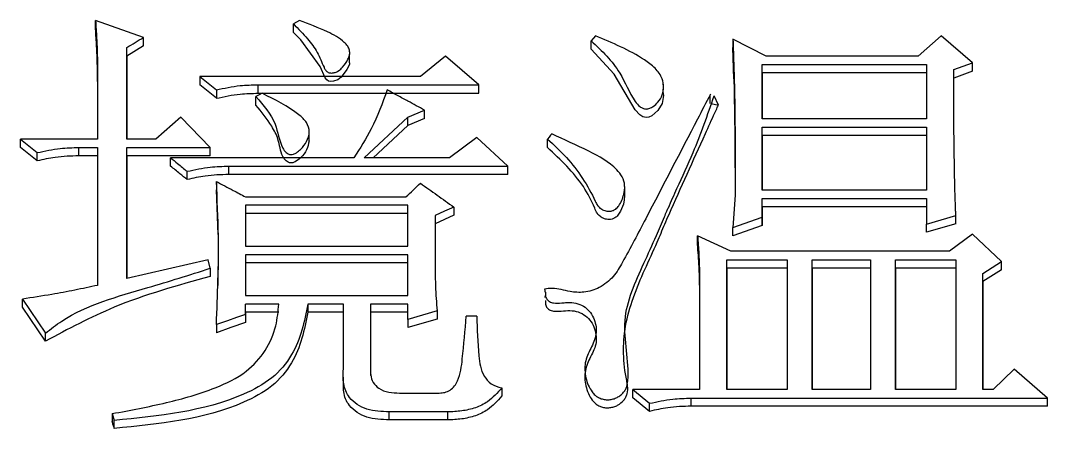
# Model space of a CAD drawing. Header units: millimetres. Extents: x 2687 to 4367, y 1046 to 2234.
# Drawn here: x 3058.37 to 3063.7, y 2007.55 to 2009.67 of the extents above; entities that cross this region are included whole.
import ezdxf

# ---------------------------------------------------------------- set-up
doc = ezdxf.new("R2010")
doc.units = ezdxf.units.MM

msp = doc.modelspace()

# ---------------------------------------------------------------- linework, layer by layer
at = {"color": 7, "linetype": 'Continuous', "lineweight": 25}
for p, q in [((3059.008, 2009.5812), (3058.7592, 2009.669)), ((3058.7592, 2009.6247), (3058.7592, 2009.669)), ((3059.7869, 2009.6072), (3059.7869, 2009.6515)), ((3059.008, 2009.537), (3059.008, 2009.5812)), ((3061.3553, 2009.59), (3061.3337, 2009.5636)), ((3061.3337, 2009.5195), (3061.3337, 2009.5636)), ((3062.2423, 2009.4845), (3062.0693, 2009.5724)), ((3062.0693, 2009.5724), (3062.0693, 2009.5282)), ((3063.151, 2009.59), (3063.032, 2009.4845)), ((3063.3133, 2009.4494), (3063.151, 2009.59)), ((3059.008, 2009.537), (3058.9214, 2009.4843)), ((3058.9214, 2009.0531), (3058.9214, 2009.5284)), ((3058.9214, 2009.4843), (3058.9214, 2009.5284)), ((3062.0734, 2009.3669), (3062.0693, 2009.5282)), ((3058.9214, 2009.4843), (3058.9214, 2009.0531)), ((3060.0788, 2009.449), (3060.0788, 2009.4935)), ((3060.5765, 2009.4845), (3060.4467, 2009.379)), ((3060.7496, 2009.335), (3060.5765, 2009.4845)), ((3063.032, 2009.4845), (3062.2423, 2009.4845)), ((3062.2207, 2009.4406), (3063.0753, 2009.4406)), ((3062.2207, 2009.1589), (3062.2207, 2009.4406)), ((3062.2207, 2009.3966), (3062.2207, 2009.4406)), ((3063.0753, 2009.4406), (3063.0753, 2009.1589)), ((3063.2159, 2009.4142), (3063.3133, 2009.4494)), ((3063.3133, 2009.4054), (3063.2159, 2009.3702)), ((3063.3133, 2009.4054), (3063.3133, 2009.4494)), ((3058.77, 2009.3966), (3058.77, 2009.0531)), ((3058.77, 2009.3526), (3058.77, 2009.3966)), ((3059.3, 2009.379), (3059.3866, 2009.3086)), ((3060.4467, 2009.379), (3059.3, 2009.379)), ((3059.3, 2009.379), (3059.3, 2009.3351)), ((3062.2207, 2009.3966), (3062.2207, 2009.1589)), ((3063.0753, 2009.3966), (3062.2207, 2009.3966)), ((3059.3866, 2009.2648), (3059.3, 2009.3351)), ((3059.3866, 2009.3086), (3059.3866, 2009.2648)), ((3059.6029, 2009.335), (3060.7496, 2009.335)), ((3059.6029, 2009.335), (3059.6029, 2009.2911)), ((3060.7496, 2009.2911), (3060.7496, 2009.335)), ((3061.7069, 2009.3348), (3061.7069, 2009.3459)), ((3061.7069, 2009.302), (3061.7069, 2009.3117)), ((3059.5922, 2009.2296), (3059.5922, 2009.2734)), ((3059.6029, 2009.2911), (3060.7496, 2009.2911)), ((3061.9936, 2009.2296), (3061.9719, 2009.2778)), ((3060.3818, 2009.1677), (3060.4683, 2009.2029)), ((3060.4683, 2009.1593), (3060.4683, 2009.2029)), ((3061.9568, 2009.2371), (3061.9936, 2009.2296)), ((3059.2027, 2009.1677), (3059.0729, 2009.0531)), ((3059.3541, 2009.009), (3059.2027, 2009.1677)), ((3060.1546, 2008.9561), (3060.3818, 2009.1677)), ((3060.3818, 2009.1241), (3060.3818, 2009.1677)), ((3060.4683, 2009.1593), (3060.3818, 2009.1241)), ((3063.0753, 2009.1589), (3062.2207, 2009.1589)), ((3059.8687, 2009.0436), (3059.8687, 2009.0873)), ((3060.3818, 2009.1241), (3060.2012, 2008.9561)), ((3062.2207, 2009.1149), (3063.0753, 2009.1149)), ((3062.2207, 2008.7884), (3062.2207, 2009.1149)), ((3062.2207, 2009.0713), (3062.2207, 2009.1149)), ((3063.0753, 2009.1149), (3063.0753, 2008.7884)), ((3058.3698, 2009.0531), (3058.4563, 2008.9826)), ((3058.77, 2009.0531), (3058.3698, 2009.0531)), ((3059.0729, 2009.0531), (3058.9214, 2009.0531)), ((3060.7387, 2009.062), (3060.5981, 2008.9561)), ((3060.901, 2008.912), (3060.7387, 2009.062)), ((3061.1066, 2009.0097), (3061.1066, 2009.0532)), ((3062.2207, 2009.0713), (3062.2207, 2008.7884)), ((3063.0753, 2009.0713), (3062.2207, 2009.0713)), ((3058.4563, 2008.9392), (3058.3698, 2009.0096)), ((3058.4563, 2008.9392), (3058.4563, 2008.9826)), ((3058.6726, 2009.009), (3058.77, 2009.009)), ((3058.6726, 2008.9656), (3058.6726, 2009.009)), ((3058.77, 2009.009), (3058.77, 2008.2929)), ((3058.9214, 2009.009), (3059.3541, 2009.009)), ((3058.9214, 2008.3283), (3058.9214, 2009.009)), ((3058.9214, 2008.9656), (3058.9214, 2009.009)), ((3058.77, 2008.9656), (3058.6726, 2008.9656)), ((3058.9214, 2008.9656), (3058.9214, 2008.3283)), ((3059.3541, 2008.9656), (3058.9214, 2008.9656)), ((3060.1005, 2008.9561), (3059.1486, 2008.9561)), ((3059.1486, 2008.9128), (3059.1486, 2008.9561)), ((3060.5981, 2008.9561), (3060.1546, 2008.9561)), ((3059.2351, 2008.8422), (3059.2351, 2008.8855)), ((3059.4515, 2008.912), (3060.901, 2008.912)), ((3059.4515, 2008.8687), (3059.4515, 2008.912)), ((3060.901, 2008.8687), (3059.4515, 2008.8687)), ((3060.901, 2008.8687), (3060.901, 2008.912)), ((3059.3866, 2008.8325), (3059.3866, 2008.7893)), ((3059.3954, 2008.5577), (3059.3866, 2008.7893)), ((3061.5074, 2008.7627), (3061.5074, 2008.8063)), ((3062.0801, 2008.7619), (3062.0693, 2008.5939)), ((3063.0753, 2008.7884), (3062.2207, 2008.7884)), ((3059.538, 2008.753), (3060.371, 2008.7531)), ((3059.538, 2008.7089), (3059.538, 2008.4966)), ((3060.3818, 2008.7089), (3059.538, 2008.7089)), ((3059.538, 2008.7089), (3059.538, 2008.6658)), ((3060.3818, 2008.4966), (3060.3818, 2008.7089)), ((3062.2207, 2008.7442), (3063.0753, 2008.7442)), ((3062.2207, 2008.647), (3062.2207, 2008.7442)), ((3062.2207, 2008.7011), (3062.2207, 2008.7442)), ((3063.0753, 2008.7442), (3063.0753, 2008.6116)), ((3059.538, 2008.6658), (3059.538, 2008.4966)), ((3060.3818, 2008.6658), (3059.538, 2008.6658)), ((3060.6198, 2008.657), (3060.5224, 2008.6129)), ((3060.5224, 2008.6558), (3060.5224, 2008.3815)), ((3060.5224, 2008.6558), (3060.5224, 2008.6129)), ((3060.6198, 2008.7), (3060.6198, 2008.657)), ((3062.2207, 2008.7011), (3062.2207, 2008.604)), ((3063.0753, 2008.7011), (3062.2207, 2008.7011)), ((3063.0753, 2008.6116), (3063.2267, 2008.6558)), ((3063.2267, 2008.6129), (3063.2267, 2008.6558)), ((3060.5224, 2008.6129), (3060.5224, 2008.3815)), ((3062.0693, 2008.5939), (3062.2207, 2008.647)), ((3062.2207, 2008.604), (3062.0693, 2008.551)), ((3062.2207, 2008.604), (3062.2207, 2008.647)), ((3063.2267, 2008.6129), (3063.0753, 2008.5687)), ((3063.0753, 2008.5687), (3063.0753, 2008.6116)), ((3062.0585, 2008.4701), (3061.8854, 2008.5497)), ((3061.8854, 2008.5069), (3061.8854, 2008.5497)), ((3062.0693, 2008.551), (3062.0693, 2008.5939)), ((3063.3133, 2008.5586), (3063.1943, 2008.4701)), ((3063.4647, 2008.4169), (3063.3133, 2008.5586)), ((3059.538, 2008.4966), (3060.3818, 2008.4966)), ((3059.538, 2008.4523), (3059.538, 2008.2397)), ((3060.3818, 2008.4523), (3059.538, 2008.4523)), ((3059.538, 2008.4523), (3059.538, 2008.4096)), ((3060.3818, 2008.2397), (3060.3818, 2008.4523)), ((3063.1943, 2008.4701), (3062.0585, 2008.4701)), ((3059.3433, 2008.4258), (3058.9214, 2008.3283)), ((3059.3541, 2008.3815), (3059.3433, 2008.4258)), ((3059.538, 2008.4096), (3059.538, 2008.2397)), ((3060.3818, 2008.4096), (3059.538, 2008.4096)), ((3062.0368, 2008.4258), (3062.3505, 2008.4258)), ((3062.0368, 2007.7513), (3062.0368, 2008.4258)), ((3062.0368, 2008.3831), (3062.0368, 2008.4258)), ((3062.3505, 2008.4258), (3062.3505, 2007.7513)), ((3062.4803, 2008.4258), (3062.7832, 2008.4258)), ((3062.4803, 2007.7513), (3062.4803, 2008.4258)), ((3062.4803, 2008.3831), (3062.4803, 2008.4258)), ((3062.7832, 2008.4258), (3062.7832, 2007.7513)), ((3062.913, 2008.4258), (3063.2267, 2008.4258)), ((3062.913, 2007.7513), (3062.913, 2008.4258)), ((3062.913, 2008.3831), (3062.913, 2008.4258)), ((3063.2267, 2008.4258), (3063.2267, 2007.7513)), ((3063.3674, 2008.3549), (3063.4647, 2008.4169)), ((3063.4647, 2008.3743), (3063.4647, 2008.4169)), ((3059.3541, 2008.3815), (3059.3541, 2008.3389)), ((3061.8962, 2008.2947), (3061.8962, 2008.3372)), ((3062.0368, 2008.3831), (3062.0368, 2007.7513)), ((3062.3505, 2008.3831), (3062.0368, 2008.3831)), ((3062.4803, 2008.3831), (3062.4803, 2007.7513)), ((3062.7832, 2008.3831), (3062.4803, 2008.3831)), ((3062.913, 2008.3831), (3062.913, 2007.7513)), ((3063.2267, 2008.3831), (3062.913, 2008.3831)), ((3063.4647, 2008.3743), (3063.3674, 2008.3124)), ((3063.3674, 2008.3124), (3063.3674, 2008.3549)), ((3059.538, 2008.2397), (3060.3818, 2008.2397)), ((3058.3806, 2008.222), (3058.4993, 2008.0449)), ((3058.3806, 2008.1796), (3058.3806, 2008.222)), ((3058.4993, 2008.0028), (3058.3806, 2008.1796)), ((3059.7111, 2008.1954), (3059.538, 2008.1954)), ((3059.538, 2008.1421), (3059.538, 2008.1954)), ((3059.538, 2008.153), (3059.538, 2008.1954)), ((3060.0464, 2008.1954), (3059.8625, 2008.1954)), ((3059.8625, 2008.1954), (3059.8625, 2008.153)), ((3060.0465, 2007.858), (3060.0464, 2008.1954)), ((3060.3818, 2008.1954), (3060.1871, 2008.1954)), ((3060.1871, 2008.1954), (3060.1871, 2007.8669)), ((3060.1871, 2008.1954), (3060.1871, 2008.153)), ((3060.3818, 2008.1155), (3060.3818, 2008.1954)), ((3059.538, 2008.153), (3059.538, 2008.0998)), ((3059.7111, 2008.153), (3059.538, 2008.153)), ((3059.538, 2008.1421), (3059.538, 2008.0998)), ((3060.0464, 2008.153), (3059.8625, 2008.153)), ((3060.1871, 2008.153), (3060.1871, 2007.8249)), ((3060.3818, 2008.153), (3060.1871, 2008.153)), ((3060.5332, 2008.1599), (3060.5332, 2008.1176)), ((3060.7388, 2008.1333), (3060.6847, 2008.1333)), ((3059.3866, 2008.0889), (3059.3866, 2008.0467)), ((3060.5332, 2008.1176), (3060.3818, 2008.0733)), ((3060.3818, 2008.1155), (3060.3818, 2008.0733)), ((3058.4993, 2008.0028), (3058.4993, 2008.0449)), ((3063.5296, 2007.858), (3063.4215, 2007.7513)), ((3063.7027, 2007.7068), (3063.5296, 2007.858)), ((3060.0448, 2007.8162), (3060.0448, 2007.7741)), ((3060.8686, 2007.7602), (3060.8686, 2007.7184)), ((3061.5501, 2007.7513), (3061.6366, 2007.6801)), ((3061.8962, 2007.7513), (3061.5501, 2007.7513)), ((3062.3505, 2007.7513), (3062.0368, 2007.7513)), ((3062.7832, 2007.7513), (3062.4803, 2007.7513)), ((3063.2267, 2007.7513), (3062.913, 2007.7513)), ((3063.4215, 2007.7513), (3063.3674, 2007.7513)), ((3060.3385, 2007.7335), (3060.5441, 2007.7335)), ((3061.6366, 2007.6384), (3061.5501, 2007.7095)), ((3061.8529, 2007.7068), (3063.7027, 2007.7068)), ((3061.8529, 2007.6651), (3061.8529, 2007.7068)), ((3063.7027, 2007.6651), (3063.7027, 2007.7068)), ((3061.6366, 2007.6384), (3061.6366, 2007.6801)), ((3063.7027, 2007.6651), (3061.8529, 2007.6651)), ((3058.8457, 2007.6267), (3058.8566, 2007.5911)), ((3058.8457, 2007.6267), (3058.8457, 2007.5851)), ((3058.8566, 2007.5495), (3058.8566, 2007.5911)), ((3060.5873, 2007.6356), (3060.2844, 2007.6356)), ((3060.2844, 2007.594), (3060.2844, 2007.6356)), ((3060.5873, 2007.594), (3060.2844, 2007.594)), ((3060.5873, 2007.6356), (3060.5873, 2007.594))]:
    msp.add_line(p, q, dxfattribs=at)
at = {"color": 7, "linetype": 'Continuous', "lineweight": 25, "flags": 128}
for points in [[(3059.8193, 2009.669), (3059.8031, 2009.6602), (3059.7869, 2009.6515)], [(3060.0776, 2009.4492), (3060.0773, 2009.4413), (3060.0643, 2009.4145), (3060.0347, 2009.3748), (3060.017, 2009.3613), (3059.9953, 2009.3534), (3059.9805, 2009.3525), (3059.9697, 2009.3547), (3059.9605, 2009.3603), (3059.9514, 2009.3715), (3059.9261, 2009.4294), (3059.825, 2009.5688), (3059.7869, 2009.6072), (3059.7869, 2009.6072)], [(3061.7053, 2009.3007), (3061.7088, 2009.2796), (3061.7022, 2009.2387), (3061.6799, 2009.2013), (3061.6476, 2009.1741), (3061.6329, 2009.1677), (3061.6181, 2009.1656), (3061.6018, 2009.1692), (3061.5866, 2009.1782), (3061.5622, 2009.2049), (3061.4531, 2009.3899), (3061.3337, 2009.5195), (3061.3337, 2009.5195)], [(3059.6246, 2009.291), (3059.6084, 2009.2822), (3059.5922, 2009.2734)], [(3061.9503, 2009.2384), (3061.9503, 2009.2581), (3061.9503, 2009.2702), (3061.9503, 2009.2822)], [(3058.3698, 2009.0096), (3058.3698, 2009.0205), (3058.3698, 2009.0314), (3058.3698, 2009.0423), (3058.3698, 2009.0531)], [(3061.1282, 2009.0796), (3061.1227, 2009.0729), (3061.1146, 2009.0631), (3061.1066, 2009.0532)], [(3059.3541, 2008.9656), (3059.3541, 2008.9766), (3059.3541, 2008.9928), (3059.3541, 2009.009)], [(3060.6198, 2008.7), (3060.5711, 2008.6779), (3060.5224, 2008.6558)], [(3059.538, 2008.1421), (3059.4914, 2008.1258), (3059.4448, 2008.1094), (3059.3866, 2008.0889)], [(3060.5332, 2008.1599), (3060.4575, 2008.1377), (3060.3818, 2008.1155)], [(3059.538, 2008.0998), (3059.4623, 2008.0733), (3059.3866, 2008.0467)], [(3061.5501, 2007.7095), (3061.5501, 2007.7199), (3061.5501, 2007.7304), (3061.5501, 2007.7408), (3061.5501, 2007.7513)]]:
    msp.add_lwpolyline(points, dxfattribs=at)
at = {"color": 7, "linetype": 'Continuous', "lineweight": 25}
for points, knots in [([(3058.7592, 2009.669), (3058.7613, 2009.6386), (3058.7654, 2009.5781), (3058.7687, 2009.4872), (3058.7696, 2009.4268), (3058.77, 2009.3966)], [0, 0, 0, 0, 0.33558, 0.667724, 1, 1, 1, 1]), ([(3059.7869, 2009.6515), (3059.8119, 2009.626), (3059.8574, 2009.5798), (3059.914, 2009.5052), (3059.9354, 2009.4474), (3059.9522, 2009.413), (3059.9612, 2009.4024), (3059.9732, 2009.3969), (3059.9873, 2009.3956), (3060.0043, 2009.3989), (3060.0249, 2009.4085), (3060.0477, 2009.432), (3060.0668, 2009.4598), (3060.0804, 2009.49), (3060.0788, 2009.5141), (3060.0694, 2009.537), (3060.0347, 2009.5742), (3059.9489, 2009.6197), (3059.8677, 2009.6505), (3059.8193, 2009.669)], [0, 0, 0, 0, 0.133739, 0.243051, 0.352533, 0.371712, 0.391103, 0.40333, 0.418292, 0.440552, 0.463875, 0.498841, 0.561321, 0.592898, 0.624761, 0.654015, 0.68757, 0.813379, 1, 1, 1, 1]), ([(3058.77, 2009.3526), (3058.7697, 2009.3832), (3058.769, 2009.4438), (3058.7651, 2009.5345), (3058.7612, 2009.5946), (3058.7592, 2009.6247)], [0, 0, 0, 0, 0.335994, 0.667926, 1, 1, 1, 1]), ([(3058.9214, 2009.5284), (3058.9359, 2009.5372), (3058.9647, 2009.5548), (3058.9935, 2009.5724), (3059.008, 2009.5812)], [0, 0, 0, 0, 0.499999, 1, 1, 1, 1]), ([(3061.3337, 2009.5636), (3061.3887, 2009.511), (3061.4862, 2009.4178), (3061.5328, 2009.2839), (3061.5805, 2009.2249), (3061.6009, 2009.2123), (3061.6189, 2009.2078), (3061.6381, 2009.2122), (3061.6596, 2009.2244), (3061.6839, 2009.2469), (3061.7048, 2009.2814), (3061.7109, 2009.3239), (3061.7033, 2009.3736), (3061.6673, 2009.424), (3061.5537, 2009.5062), (3061.4433, 2009.5528), (3061.3553, 2009.59)], [0, 0, 0, 0, 0.207454, 0.367231, 0.400729, 0.416588, 0.431291, 0.448091, 0.466661, 0.497247, 0.538505, 0.578637, 0.620092, 0.68235, 0.74713, 1, 1, 1, 1]), ([(3062.0693, 2009.5724), (3062.0694, 2009.5681), (3062.0696, 2009.5617), (3062.07, 2009.551), (3062.0704, 2009.5403), (3062.0708, 2009.5275), (3062.0712, 2009.5147), (3062.0717, 2009.5018), (3062.0721, 2009.489), (3062.0726, 2009.4719), (3062.0733, 2009.4505), (3062.0741, 2009.4248), (3062.0749, 2009.3991), (3062.0764, 2009.3477), (3062.0778, 2009.2878), (3062.0789, 2009.2277), (3062.0793, 2009.1977), (3062.0795, 2009.1763), (3062.0798, 2009.1548), (3062.08, 2009.1291), (3062.0802, 2009.1033), (3062.0804, 2009.0776), (3062.0805, 2009.0518), (3062.0806, 2009.0261), (3062.0806, 2009.0003), (3062.0806, 2008.9745), (3062.0806, 2008.953), (3062.0806, 2008.9359), (3062.0806, 2008.923), (3062.0806, 2008.9101), (3062.0805, 2008.8972), (3062.0805, 2008.8843), (3062.0805, 2008.8714), (3062.0804, 2008.8585), (3062.0804, 2008.8456), (3062.0804, 2008.8327), (3062.0803, 2008.8198), (3062.0803, 2008.809), (3062.0802, 2008.8004), (3062.0802, 2008.794), (3062.0802, 2008.7875), (3062.0802, 2008.7811), (3062.0801, 2008.7757), (3062.0801, 2008.7693), (3062.0801, 2008.7651), (3062.0801, 2008.7619)], [0, 0, 0, 0, 0.015876, 0.023814, 0.03969, 0.055566, 0.071442, 0.087319, 0.103195, 0.119071, 0.150823, 0.182575, 0.214327, 0.246079, 0.373089, 0.436594, 0.468346, 0.484222, 0.515974, 0.547726, 0.579478, 0.611231, 0.642983, 0.674735, 0.706487, 0.738239, 0.769992, 0.785868, 0.801744, 0.81762, 0.833496, 0.849372, 0.865248, 0.881124, 0.897, 0.912876, 0.928753, 0.944629, 0.952567, 0.960505, 0.968443, 0.976381, 0.984319, 0.988288, 1, 1, 1, 1]), ([(3063.2267, 2008.6558), (3063.2266, 2008.6599), (3063.2262, 2008.6723), (3063.2254, 2008.6928), (3063.2245, 2008.7174), (3063.2238, 2008.7379), (3063.2232, 2008.7543), (3063.2229, 2008.7666), (3063.2225, 2008.779), (3063.2222, 2008.7913), (3063.2218, 2008.8036), (3063.2215, 2008.8159), (3063.2212, 2008.8282), (3063.2207, 2008.8528), (3063.219, 2008.9389), (3063.2176, 2009.0373), (3063.2171, 2009.1232), (3063.2169, 2009.1478), (3063.2168, 2009.1601), (3063.2168, 2009.1724), (3063.2167, 2009.1846), (3063.2166, 2009.1969), (3063.2166, 2009.2092), (3063.2165, 2009.2215), (3063.2165, 2009.2337), (3063.2164, 2009.246), (3063.2164, 2009.2583), (3063.2163, 2009.2706), (3063.2163, 2009.2828), (3063.2162, 2009.2951), (3063.2162, 2009.3053), (3063.2162, 2009.3135), (3063.2162, 2009.3196), (3063.2162, 2009.3258), (3063.2161, 2009.3319), (3063.2161, 2009.338), (3063.2161, 2009.3442), (3063.2161, 2009.3503), (3063.2161, 2009.3564), (3063.216, 2009.3625), (3063.216, 2009.3687), (3063.216, 2009.3748), (3063.216, 2009.3809), (3063.216, 2009.3871), (3063.216, 2009.3932), (3063.2159, 2009.3993), (3063.2159, 2009.4063), (3063.2159, 2009.4113), (3063.2159, 2009.4142)], [0, 0, 0, 0, 0.0162043, 0.0486129, 0.0810215, 0.1134301, 0.1296344, 0.1458387, 0.1620431, 0.1782474, 0.1944517, 0.210656, 0.2268603, 0.2430646, 0.3078819, 0.5671533, 0.6319705, 0.6481748, 0.6643791, 0.6805834, 0.6967877, 0.712992, 0.7291963, 0.7454006, 0.7616049, 0.7778092, 0.7940136, 0.8102179, 0.8264222, 0.8426265, 0.8588308, 0.8669329, 0.8750351, 0.8831372, 0.8912394, 0.8993415, 0.9074437, 0.9155458, 0.923648, 0.9317501, 0.9398523, 0.9479544, 0.9560566, 0.9641588, 0.9722609, 0.9803631, 0.9884652, 1, 1, 1, 1]), ([(3062.0733, 2009.394), (3062.0733, 2009.394), (3062.0733, 2009.3941), (3062.0734, 2009.391), (3062.0752, 2009.3096), (3062.0788, 2009.1513), (3062.0799, 2008.981), (3062.0801, 2008.8855), (3062.0801, 2008.8214), (3062.0802, 2008.7985), (3062.0802, 2008.7958), (3062.0802, 2008.7944)], [0, 0, 0, 0, 0.0013712, 0.0074928, 0.0260114, 0.4573332, 0.6724703, 0.8205696, 0.9189146, 0.9584703, 1, 1, 1, 1]), ([(3059.3866, 2009.3086), (3059.4276, 2009.3175), (3059.4988, 2009.3331), (3059.572, 2009.3344), (3059.6029, 2009.335)], [0, 0, 0, 0, 0.576873, 1, 1, 1, 1]), ([(3060.2736, 2009.3086), (3060.249, 2009.2401), (3060.205, 2009.1172), (3060.1326, 2009.0055), (3060.1005, 2008.9561)], [0, 0, 0, 0, 0.557248, 1, 1, 1, 1]), ([(3060.4683, 2009.2029), (3060.4395, 2009.2186), (3060.3926, 2009.244), (3060.3277, 2009.2792), (3060.2916, 2009.2988), (3060.2736, 2009.3086)], [0, 0, 0, 0, 0.4440726, 0.7220363, 1, 1, 1, 1]), ([(3059.3866, 2009.2648), (3059.4276, 2009.2737), (3059.4988, 2009.2893), (3059.572, 2009.2906), (3059.6029, 2009.2911)], [0, 0, 0, 0, 0.576909, 1, 1, 1, 1]), ([(3059.5922, 2009.2734), (3059.6316, 2009.2283), (3059.7016, 2009.1484), (3059.712, 2009.0362), (3059.744, 2008.9863), (3059.759, 2008.9754), (3059.773, 2008.9713), (3059.7884, 2008.9745), (3059.806, 2008.9838), (3059.8315, 2009.0043), (3059.8579, 2009.0401), (3059.8742, 2009.0902), (3059.858, 2009.1424), (3059.7754, 2009.2158), (3059.6914, 2009.2577), (3059.6246, 2009.291)], [0, 0, 0, 0, 0.206756, 0.36622, 0.399315, 0.414903, 0.42938, 0.446247, 0.465285, 0.496864, 0.558757, 0.621691, 0.682799, 0.747419, 1, 1, 1, 1]), ([(3061.9521, 2009.2858), (3061.9298, 2009.2428), (3061.8184, 2009.0276), (3061.6667, 2008.7362), (3061.5245, 2008.4623), (3061.4517, 2008.3361), (3061.3815, 2008.2791), (3061.2997, 2008.2538), (3061.2155, 2008.2586), (3061.1489, 2008.2811), (3061.1038, 2008.2752), (3061.0902, 2008.2734)], [0, 0, 0, 0, 0.102062, 0.510275, 0.689515, 0.750609, 0.812535, 0.866745, 0.912849, 0.973626, 1, 1, 1, 1]), ([(3061.0958, 2008.2573), (3061.0952, 2008.2511), (3061.094, 2008.2385), (3061.1008, 2008.2236), (3061.109, 2008.2137), (3061.1202, 2008.2059), (3061.1445, 2008.1993), (3061.1751, 2008.2015), (3061.203, 2008.2037), (3061.2313, 2008.2052), (3061.2652, 2008.2), (3061.3024, 2008.1807), (3061.3313, 2008.1515), (3061.35, 2008.116), (3061.3599, 2008.0775), (3061.3603, 2008.0249), (3061.3306, 2007.9648), (3061.2959, 2007.8922), (3061.3021, 2007.8117), (3061.3246, 2007.7541), (3061.3524, 2007.7228), (3061.3697, 2007.7101), (3061.3893, 2007.7019), (3061.4105, 2007.6983), (3061.4321, 2007.6988), (3061.4532, 2007.7036), (3061.4731, 2007.7128), (3061.4906, 2007.7255), (3061.5053, 2007.7407), (3061.5197, 2007.7641), (3061.5361, 2007.8895), (3061.471, 2008.1118), (3061.5857, 2008.361), (3061.6654, 2008.5355), (3061.7038, 2008.6266), (3061.7245, 2008.6748), (3061.7461, 2008.724), (3061.7916, 2008.8255), (3061.8814, 2009.0161), (3061.9377, 2009.179), (3061.9719, 2009.2778)], [0, 0, 0, 0, 0.007428, 0.015109, 0.018668, 0.022262, 0.030315, 0.045537, 0.055335, 0.060934, 0.076504, 0.091913, 0.106834, 0.123007, 0.138661, 0.154166, 0.18521, 0.21654, 0.248061, 0.27952, 0.288103, 0.295996, 0.3036, 0.311361, 0.319284, 0.327009, 0.334918, 0.343372, 0.351316, 0.359048, 0.375174, 0.500216, 0.624957, 0.687444, 0.729472, 0.742369, 0.749853, 0.793377, 0.874708, 1, 1, 1, 1]), ([(3059.868, 2009.0441), (3059.865, 2009.0282), (3059.8588, 2008.9956), (3059.8298, 2008.9591), (3059.8032, 2008.938), (3059.7847, 2008.9301), (3059.7719, 2008.9282), (3059.759, 2008.932), (3059.744, 2008.9429), (3059.7184, 2008.9816), (3059.7144, 2009.0477), (3059.6657, 2009.1383), (3059.621, 2009.1938), (3059.5922, 2009.2296)], [0, 0, 0, 0, 0.095128, 0.195269, 0.259874, 0.283272, 0.304509, 0.327952, 0.353183, 0.406729, 0.590525, 0.736094, 1, 1, 1, 1]), ([(3061.0958, 2008.2149), (3061.0952, 2008.2081), (3061.094, 2008.1945), (3061.102, 2008.1789), (3061.1116, 2008.1691), (3061.1244, 2008.1618), (3061.1659, 2008.1542), (3061.2186, 2008.1675), (3061.2777, 2008.1533), (3061.3135, 2008.1292), (3061.3399, 2008.096), (3061.3553, 2008.0577), (3061.3614, 2008.0171), (3061.3544, 2007.9636), (3061.319, 2007.9065), (3061.2943, 2007.83), (3061.3052, 2007.7631), (3061.3257, 2007.7136), (3061.3464, 2007.6861), (3061.3674, 2007.6695), (3061.3867, 2007.6606), (3061.4079, 2007.6566), (3061.4298, 2007.6572), (3061.4512, 2007.6614), (3061.4776, 2007.6724), (3061.4989, 2007.6905), (3061.5137, 2007.7124), (3061.5231, 2007.7372), (3061.5247, 2007.767), (3061.4984, 2007.8815), (3061.4935, 2008.0931), (3061.5892, 2008.3285), (3061.6695, 2008.5009), (3061.7094, 2008.597), (3061.7917, 2008.7854), (3061.8797, 2008.9775), (3061.9632, 2009.1629), (3061.985, 2009.2111), (3061.991, 2009.224), (3061.9928, 2009.2279), (3061.9933, 2009.2292), (3061.9936, 2009.2296)], [0, 0, 0, 0, 0.008085, 0.016221, 0.019867, 0.023654, 0.032469, 0.065042, 0.081049, 0.097297, 0.112813, 0.129538, 0.145843, 0.161707, 0.193334, 0.223699, 0.255644, 0.272362, 0.286987, 0.295007, 0.302602, 0.310243, 0.318391, 0.32629, 0.333943, 0.349774, 0.357157, 0.364655, 0.381079, 0.392053, 0.505047, 0.628846, 0.690714, 0.73105, 0.752554, 0.935292, 0.9824, 0.994888, 0.998366, 0.999414, 1, 1, 1, 1]), ([(3061.1066, 2009.0532), (3061.1401, 2009.022), (3061.2415, 2008.9274), (3061.3209, 2008.8044), (3061.3647, 2008.7077), (3061.382, 2008.6905), (3061.4034, 2008.6806), (3061.4252, 2008.6773), (3061.4454, 2008.6802), (3061.4631, 2008.6899), (3061.4863, 2008.7173), (3061.5027, 2008.7595), (3061.5105, 2008.8117), (3061.4969, 2008.8576), (3061.4409, 2008.9268), (3061.3104, 2008.9979), (3061.1926, 2009.0508), (3061.1282, 2009.0796)], [0, 0, 0, 0, 0.118686, 0.359193, 0.382947, 0.402076, 0.42122, 0.441112, 0.455767, 0.470498, 0.490907, 0.5484, 0.590659, 0.633123, 0.67426, 0.821854, 1, 1, 1, 1]), ([(3058.4563, 2008.9826), (3058.4961, 2008.9913), (3058.5672, 2009.007), (3058.6404, 2009.0084), (3058.6726, 2009.009)], [0, 0, 0, 0, 0.558835, 1, 1, 1, 1]), ([(3061.506, 2008.763), (3061.5057, 2008.7506), (3061.505, 2008.7215), (3061.4901, 2008.6859), (3061.4736, 2008.6581), (3061.4583, 2008.6436), (3061.4416, 2008.6363), (3061.4224, 2008.6345), (3061.4011, 2008.6383), (3061.3798, 2008.6489), (3061.362, 2008.6685), (3061.3398, 2008.7239), (3061.2955, 2008.8106), (3061.2077, 2008.9137), (3061.1405, 2008.9775), (3061.1066, 2009.0097)], [0, 0, 0, 0, 0.057101, 0.13521, 0.173824, 0.203318, 0.226795, 0.250194, 0.283282, 0.316665, 0.350268, 0.398201, 0.589427, 0.793058, 1, 1, 1, 1]), ([(3058.6726, 2008.9656), (3058.6316, 2008.9646), (3058.5583, 2008.9627), (3058.4874, 2008.9463), (3058.4563, 2008.9392)], [0, 0, 0, 0, 0.561085, 1, 1, 1, 1]), ([(3059.1486, 2008.9561), (3059.161, 2008.946), (3059.1816, 2008.9292), (3059.2104, 2008.9057), (3059.2269, 2008.8922), (3059.2351, 2008.8855)], [0, 0, 0, 0, 0.4283462, 0.7141671, 1, 1, 1, 1]), ([(3059.2351, 2008.8422), (3059.2227, 2008.8524), (3059.202, 2008.8693), (3059.1731, 2008.8928), (3059.1568, 2008.9061), (3059.1486, 2008.9128)], [0, 0, 0, 0, 0.432886, 0.7164419, 1, 1, 1, 1]), ([(3059.2351, 2008.8855), (3059.2749, 2008.8943), (3059.3461, 2008.91), (3059.4192, 2008.9114), (3059.4515, 2008.912)], [0, 0, 0, 0, 0.558839, 1, 1, 1, 1]), ([(3059.4515, 2008.8687), (3059.4104, 2008.8676), (3059.3372, 2008.8658), (3059.2663, 2008.8494), (3059.2351, 2008.8422)], [0, 0, 0, 0, 0.5610893, 1, 1, 1, 1]), ([(3059.3866, 2008.0889), (3059.3897, 2008.1658), (3059.396, 2008.3197), (3059.3998, 2008.5678), (3059.3913, 2008.7385), (3059.3866, 2008.8325)], [0, 0, 0, 0, 0.3098767, 0.6197907, 1, 1, 1, 1]), ([(3059.3866, 2008.8325), (3059.4011, 2008.8249), (3059.4302, 2008.8096), (3059.4807, 2008.7831), (3059.5166, 2008.7643), (3059.538, 2008.753)], [0, 0, 0, 0, 0.288217, 0.576435, 1, 1, 1, 1]), ([(3060.371, 2008.7531), (3060.3836, 2008.7648), (3060.4088, 2008.7884), (3060.4341, 2008.8119), (3060.4467, 2008.8237)], [0, 0, 0, 0, 0.499999, 1, 1, 1, 1]), ([(3060.4467, 2008.8237), (3060.4755, 2008.8031), (3060.5188, 2008.7722), (3060.5765, 2008.731), (3060.6053, 2008.7103), (3060.6198, 2008.7)], [0, 0, 0, 0, 0.5, 0.75, 1, 1, 1, 1]), ([(3059.3958, 2008.5593), (3059.3958, 2008.5177), (3059.3959, 2008.4303), (3059.3948, 2008.3397), (3059.3942, 2008.2922)], [0, 0, 0, 0, 0.476993, 1, 1, 1, 1]), ([(3061.8854, 2008.5497), (3061.888, 2008.5184), (3061.8922, 2008.4674), (3061.8948, 2008.3965), (3061.8957, 2008.357), (3061.8962, 2008.3372)], [0, 0, 0, 0, 0.443386, 0.721661, 1, 1, 1, 1]), ([(3061.8962, 2008.2947), (3061.8956, 2008.3261), (3061.8947, 2008.3773), (3061.89, 2008.448), (3061.8869, 2008.4872), (3061.8854, 2008.5069)], [0, 0, 0, 0, 0.443946, 0.721943, 1, 1, 1, 1]), ([(3058.4993, 2008.0449), (3058.527, 2008.0665), (3058.6782, 2008.184), (3058.9879, 2008.2651), (3059.2472, 2008.3475), (3059.3541, 2008.3815)], [0, 0, 0, 0, 0.116288, 0.635254, 1, 1, 1, 1]), ([(3059.3541, 2008.3389), (3059.1849, 2008.2922), (3058.8854, 2008.2097), (3058.6163, 2008.0655), (3058.4993, 2008.0028)], [0, 0, 0, 0, 0.5652512, 1, 1, 1, 1]), ([(3060.5224, 2008.3815), (3060.523, 2008.3508), (3060.5239, 2008.2985), (3060.5278, 2008.2246), (3060.5314, 2008.1815), (3060.5332, 2008.1599)], [0, 0, 0, 0, 0.415687, 0.707752, 1, 1, 1, 1]), ([(3061.8962, 2008.3372), (3061.8962, 2008.2397), (3061.8962, 2008.0447), (3061.8962, 2007.8491), (3061.8962, 2007.7513)], [0, 0, 0, 0, 0.499996, 1, 1, 1, 1]), ([(3063.3674, 2007.7513), (3063.3674, 2007.8404), (3063.3674, 2008.0419), (3063.3674, 2008.2428), (3063.3674, 2008.3549)], [0, 0, 0, 0, 0.44202, 1, 1, 1, 1]), ([(3058.77, 2008.2929), (3058.7305, 2008.2845), (3058.6515, 2008.2677), (3058.5217, 2008.2435), (3058.4312, 2008.2297), (3058.3806, 2008.222)], [0, 0, 0, 0, 0.306381, 0.612797, 1, 1, 1, 1]), ([(3063.3674, 2008.3124), (3063.3674, 2008.2237), (3063.3674, 2008.0369), (3063.3674, 2007.8496), (3063.3674, 2007.7513)], [0, 0, 0, 0, 0.474916, 1, 1, 1, 1]), ([(3061.0902, 2008.2734), (3061.0922, 2008.2668), (3061.0957, 2008.2554), (3061.096, 2008.2416), (3061.094, 2008.2341), (3061.0922, 2008.2319), (3061.0912, 2008.2313), (3061.0906, 2008.231), (3061.0904, 2008.231), (3061.0902, 2008.2309)], [0, 0, 0, 0, 0.493604, 0.861876, 0.955662, 0.982084, 0.991539, 0.995796, 1, 1, 1, 1]), ([(3058.8457, 2007.6267), (3058.9399, 2007.6443), (3059.1215, 2007.6782), (3059.3582, 2007.7451), (3059.5402, 2007.8329), (3059.6472, 2007.9504), (3059.6996, 2008.0742), (3059.7075, 2008.1578), (3059.7111, 2008.1954)], [0, 0, 0, 0, 0.245646, 0.473666, 0.633063, 0.763711, 0.894016, 1, 1, 1, 1]), ([(3059.8625, 2008.1954), (3059.8437, 2008.1044), (3059.8143, 2007.9626), (3059.6799, 2007.8036), (3059.3794, 2007.643), (3059.0887, 2007.6141), (3058.8566, 2007.5911)], [0, 0, 0, 0, 0.2265728, 0.3529789, 0.4833551, 1, 1, 1, 1]), ([(3059.8625, 2008.153), (3059.8437, 2008.0621), (3059.8143, 2007.9205), (3059.6799, 2007.7617), (3059.3793, 2007.6013), (3059.0887, 2007.5725), (3058.8566, 2007.5495)], [0, 0, 0, 0, 0.226405, 0.352766, 0.483152, 1, 1, 1, 1]), ([(3060.5441, 2007.7335), (3060.5541, 2007.7341), (3060.5741, 2007.7353), (3060.6025, 2007.7483), (3060.6249, 2007.7696), (3060.654, 2007.8227), (3060.6687, 2007.9473), (3060.6783, 2008.0595), (3060.6847, 2008.1333)], [0, 0, 0, 0, 0.060123, 0.1192, 0.185763, 0.251345, 0.507834, 1, 1, 1, 1]), ([(3060.7388, 2008.1333), (3060.7409, 2008.0647), (3060.7442, 2007.9604), (3060.7615, 2007.8361), (3060.8118, 2007.7769), (3060.8494, 2007.7658), (3060.8686, 2007.7602)], [0, 0, 0, 0, 0.492785, 0.749576, 0.872123, 1, 1, 1, 1]), ([(3060.2844, 2007.6356), (3060.245, 2007.6372), (3060.168, 2007.6403), (3060.0744, 2007.698), (3060.0429, 2007.7816), (3060.0453, 2007.8326), (3060.0465, 2007.858)], [0, 0, 0, 0, 0.295173, 0.576606, 0.789028, 1, 1, 1, 1]), ([(3060.1871, 2007.8669), (3060.1867, 2007.8536), (3060.1858, 2007.827), (3060.1986, 2007.7875), (3060.2313, 2007.7532), (3060.2821, 2007.7355), (3060.3196, 2007.7342), (3060.3385, 2007.7335)], [0, 0, 0, 0, 0.178016, 0.357314, 0.541602, 0.768589, 1, 1, 1, 1]), ([(3060.2844, 2007.594), (3060.2449, 2007.5956), (3060.1678, 2007.5987), (3060.0753, 2007.6563), (3060.0464, 2007.726), (3060.0472, 2007.7629), (3060.0474, 2007.7744)], [0, 0, 0, 0, 0.3340131, 0.6523422, 0.8924485, 1, 1, 1, 1]), ([(3060.8686, 2007.7602), (3060.8461, 2007.7342), (3060.8086, 2007.6909), (3060.7323, 2007.655), (3060.6611, 2007.6384), (3060.612, 2007.6365), (3060.5873, 2007.6356)], [0, 0, 0, 0, 0.32906, 0.549528, 0.774008, 1, 1, 1, 1]), ([(3060.8686, 2007.7184), (3060.8461, 2007.6925), (3060.8086, 2007.6492), (3060.7323, 2007.6134), (3060.6611, 2007.5967), (3060.612, 2007.5949), (3060.5873, 2007.5939)], [0, 0, 0, 0, 0.328935, 0.549407, 0.773938, 1, 1, 1, 1]), ([(3061.6366, 2007.6801), (3061.6764, 2007.689), (3061.7475, 2007.7048), (3061.8207, 2007.7062), (3061.8529, 2007.7068)], [0, 0, 0, 0, 0.558835, 1, 1, 1, 1]), ([(3061.8529, 2007.6651), (3061.8119, 2007.664), (3061.7386, 2007.6621), (3061.6677, 2007.6456), (3061.6366, 2007.6384)], [0, 0, 0, 0, 0.561085, 1, 1, 1, 1]), ([(3058.8566, 2007.5495), (3058.8548, 2007.5554), (3058.8511, 2007.5673), (3058.8475, 2007.5791), (3058.8457, 2007.5851)], [0, 0, 0, 0, 0.50001, 1, 1, 1, 1])]:
    msp.add_open_spline(points, degree=3, knots=knots, dxfattribs=at)

doc.saveas('drawing.dxf')
